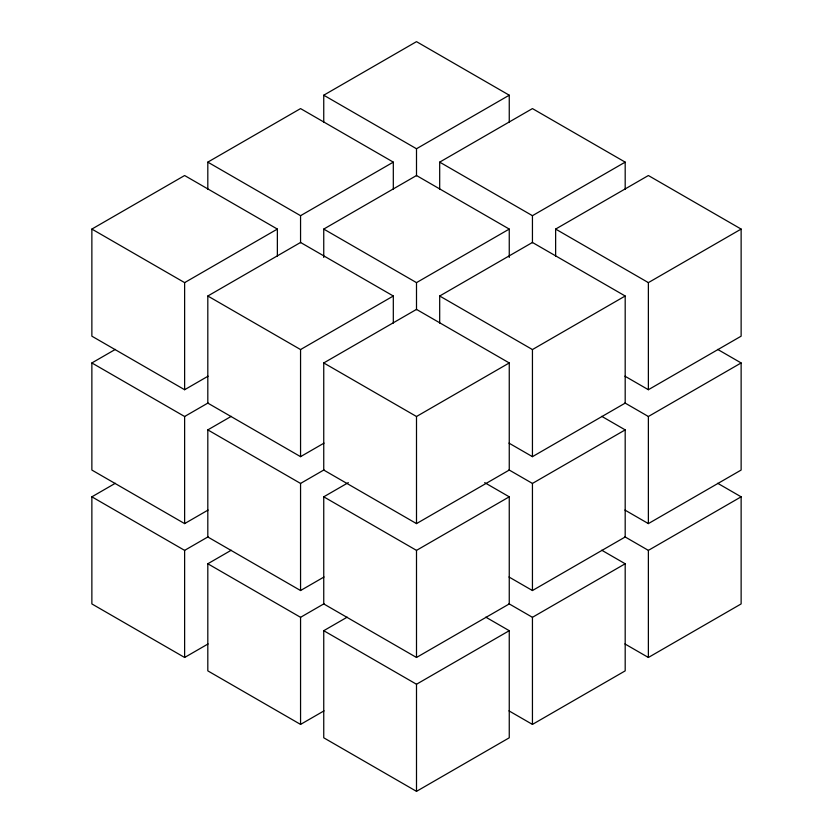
<?xml version="1.0" encoding="UTF-8"?>
<svg xmlns="http://www.w3.org/2000/svg" width="833" height="833" viewBox="0 0 833 833"><rect width="100%" height="100%" fill="white"/><g stroke="black" fill="none" stroke-linecap="round" stroke-linejoin="round"><path stroke-width="1.25" d="M208.083 376.172L184.624 389.719L91.869 336.178L91.869 229.075L184.624 175.524L277.368 229.075L277.368 256.168M207.813 189.237L207.813 162.133L300.557 108.592L393.311 162.133L393.311 189.237M323.745 122.295L323.745 95.201L416.5 41.65L509.255 95.201L509.255 122.295M91.869 229.075L184.624 282.626L277.368 229.075M207.813 162.133L300.557 215.685L393.311 162.133M323.745 95.201L416.5 148.753L509.255 95.201M208.083 510.056L184.624 523.603L91.869 470.051L91.869 362.949L115.339 349.402M324.027 443.114L300.557 456.661L207.813 403.11L207.813 296.007L300.557 242.465L393.311 296.007L393.311 323.11M323.745 257.459L323.745 229.075L416.5 175.524L509.255 229.075L509.255 257.459M439.689 189.237L439.689 162.133L532.443 108.592L625.187 162.133L625.187 189.237M91.869 362.949L184.624 416.5L208.083 402.953M207.813 296.007L300.557 349.558L393.311 296.007M323.745 229.075L416.5 282.626L509.255 229.075M439.689 162.133L532.443 215.685L625.187 162.133M208.083 643.93L184.624 657.476L91.869 603.925L91.869 496.822L115.339 483.275M324.027 576.988L300.557 590.535L207.813 536.983L207.813 429.89L231.272 416.333M323.745 362.949L416.5 309.397L509.255 362.949L509.255 470.051L416.5 523.603L323.745 470.051L323.745 362.949L416.5 416.5L509.255 362.949M439.689 323.11L439.689 296.007L532.443 242.465L625.187 296.007L625.187 403.11L532.443 456.661L508.973 443.114M555.632 256.168L555.632 229.075L648.376 175.524L741.131 229.075L741.131 336.178L648.376 389.719L624.917 376.172M91.869 496.822L184.624 550.374L208.083 536.827M207.813 429.89L300.557 483.432L324.027 469.885M439.689 296.007L532.443 349.558L625.187 296.007M555.632 229.075L648.376 282.626L741.131 229.075M324.027 710.861L300.557 724.408L207.813 670.867L207.813 563.764L231.272 550.217M484.671 482.63L509.255 496.822L509.255 603.925L416.5 657.476L323.745 603.925L323.745 496.822L348.329 482.63M207.813 563.764L300.557 617.315L324.027 603.758M323.745 496.822L416.5 550.374L509.255 496.822M508.973 469.885L532.443 483.432L625.187 429.89L625.187 536.983L532.443 590.535L508.973 576.988M624.917 402.953L648.376 416.5L741.131 362.949L741.131 470.051L648.376 523.603L624.917 510.056M485.785 617.149L509.255 630.696L509.255 737.799L416.5 791.35L323.745 737.799L323.745 630.696L347.215 617.149M323.745 630.696L416.5 684.247L509.255 630.696M508.973 603.758L532.443 617.315L625.187 563.764L625.187 670.867L532.443 724.408L508.973 710.861M624.917 536.827L648.376 550.374L741.131 496.822L741.131 603.925L648.376 657.476L624.917 643.93M717.661 349.402L741.131 362.949M601.728 416.333L625.187 429.89M717.661 483.275L741.131 496.822M601.728 550.217L625.187 563.764M648.376 282.626L648.376 389.719M648.376 416.5L648.376 523.603M648.376 550.374L648.376 657.476M532.443 215.685L532.443 242.788M532.443 349.558L532.443 456.661M532.443 483.432L532.443 590.535M532.443 617.315L532.443 724.408M416.5 148.753L416.5 175.846M416.5 282.626L416.5 309.72M416.5 416.5L416.5 523.603M416.5 550.374L416.5 657.476M416.5 684.247L416.5 791.35M300.557 215.685L300.557 242.788M300.557 349.558L300.557 456.661M300.557 483.432L300.557 590.535M300.557 617.315L300.557 724.408M184.624 282.626L184.624 389.719M184.624 416.5L184.624 523.603M184.624 550.374L184.624 657.476"/></g></svg>
